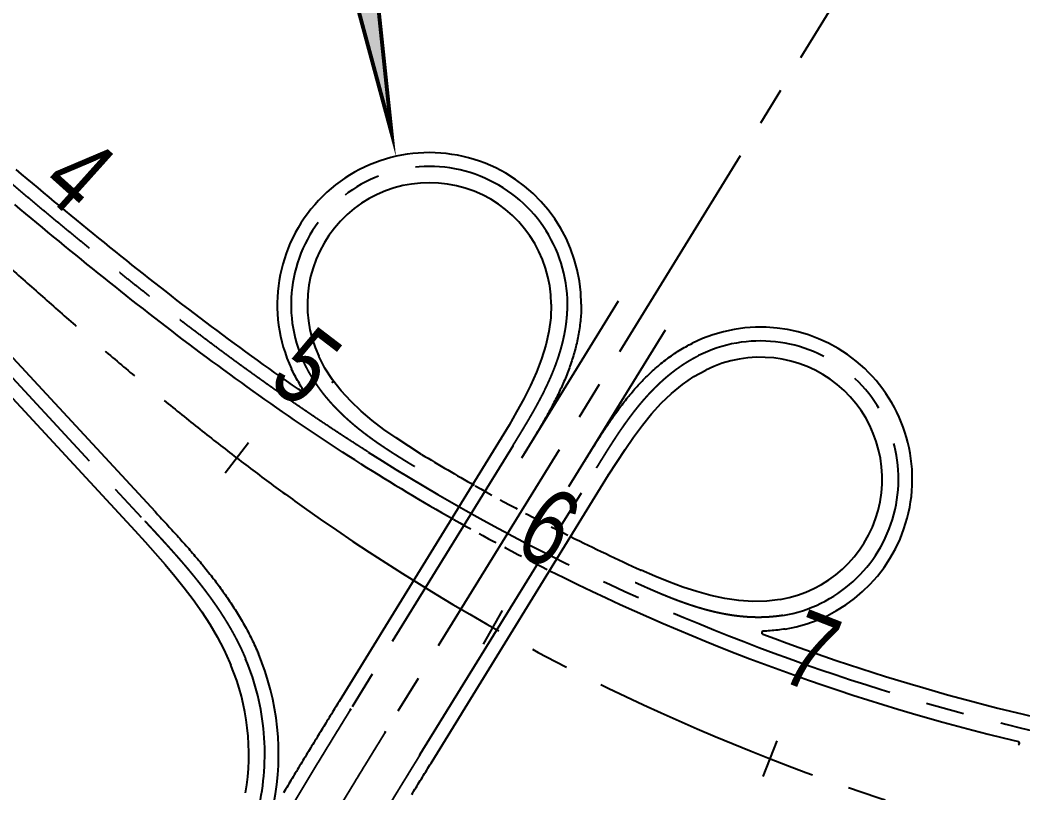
# Model space of a CAD drawing. Header units: millimetres. Extents: x 29316 to 52938, y 29851 to 35526.
# Drawn here: x 49162.1 to 49488.6, y 31964.3 to 32216 of the extents above; entities that cross this region are included whole.
import ezdxf
from ezdxf.enums import TextEntityAlignment as Align

# ---------------------------------------------------------------- set-up
doc = ezdxf.new("R2010")
doc.units = ezdxf.units.MM
doc.header["$MEASUREMENT"] = 0
doc.linetypes.add('CENTER2', pattern=[1.125, 0.75, -0.125, 0.125, -0.125])
doc.linetypes.add('DASHED2', pattern=[0.375, 0.25, -0.125])
doc.layers.get('0').update_dxf_attribs({"linetype": 'CONTINUOUS'})
for name, color, linetype in [('D-道路-车行道边线', 5, 'CONTINUOUS'), ('标注_桩号', 2, 'CONTINUOUS'), ('道路中线_A', 7, 'CONTINUOUS'), ('道路中线_B', 7, 'CONTINUOUS'), ('道路中线_D', 7, 'CONTINUOUS'), ('道路中线_G', 7, 'CONTINUOUS')]:
    doc.layers.add(name, color=color, linetype=linetype)
doc.styles.get("Standard").update_dxf_attribs({"font": 'rc9.shx', "width": 0.75, "height": 6, "bigfont": 'hztxt.shx'})

msp = doc.modelspace()

# ---------------------------------------------------------------- hatches: boundary and pattern name
at = {"true_color": 0xffffff}
h = msp.add_hatch(color=7, dxfattribs=at)
edge = h.paths.add_edge_path()
edge.add_line((49283.05, 32179.26), (49265.55, 32345.58))
edge.add_line((49265.55, 32345.58), (49313.43, 32329.02))
edge.add_arc((49315.94, 32336.28), 7.68, 250.9317, 340.9317)
edge.add_line((49323.2, 32333.77), (49338.21, 32377.2))
edge.add_arc((49330.96, 32379.71), 7.68, 340.9317, 430.9317)
edge.add_line((49333.46, 32386.97), (49189.69, 32436.67))
edge.add_arc((49187.18, 32429.41), 7.68, 70.9317, 160.9317)
edge.add_line((49179.92, 32431.92), (49164.91, 32388.49))
edge.add_arc((49172.17, 32385.98), 7.68, 160.9317, 250.9317)
edge.add_line((49169.66, 32378.72), (49235.37, 32356.01))
edge.add_line((49235.37, 32356.01), (49283.05, 32179.26))

# ---------------------------------------------------------------- linework, layer by layer
at = {"color": 1, "const_width": 1.28}
msp.add_lwpolyline([(49283.05, 32179.26), (49265.55, 32345.58), (49313.43, 32329.02, 0.414214), (49323.2, 32333.77), (49338.21, 32377.2, 0.414214), (49333.46, 32386.97), (49189.69, 32436.67, 0.414214), (49179.92, 32431.92), (49164.91, 32388.49, 0.414214), (49169.66, 32378.72), (49235.37, 32356.01)], format="xyb", close=True, dxfattribs=at)
at = {"color": 1, "linetype": 'CENTER2', "ltscale": 100, "flags": 128}
msp.add_lwpolyline([(49124.52, 32166.44), (49125.22, 32165.8), (49125.91, 32165.17), (49126.61, 32164.53), (49127.31, 32163.89), (49128.01, 32163.26), (49128.71, 32162.62), (49129.4, 32161.98), (49130.1, 32161.35), (49130.8, 32160.71), (49131.5, 32160.08), (49132.2, 32159.44), (49132.9, 32158.8), (49133.59, 32158.17), (49134.29, 32157.53), (49134.99, 32156.9), (49135.69, 32156.26), (49136.39, 32155.63), (49137.09, 32154.99), (49137.79, 32154.36), (49138.48, 32153.72), (49139.18, 32153.09), (49139.88, 32152.45), (49140.58, 32151.82), (49141.28, 32151.18), (49141.98, 32150.55), (49142.68, 32149.91), (49143.38, 32149.28), (49144.08, 32148.64), (49144.78, 32148.01), (49145.48, 32147.37), (49146.18, 32146.74), (49146.88, 32146.11), (49147.58, 32145.47), (49148.28, 32144.84), (49148.98, 32144.21), (49149.68, 32143.57), (49150.38, 32142.94), (49151.09, 32142.31), (49151.79, 32141.68), (49152.49, 32141.04), (49153.19, 32140.41), (49153.89, 32139.78), (49154.59, 32139.15), (49155.3, 32138.52), (49156, 32137.89), (49156.7, 32137.26), (49157.41, 32136.63), (49158.11, 32136), (49158.81, 32135.37), (49159.52, 32134.74), (49160.22, 32134.11), (49160.93, 32133.48), (49161.63, 32132.85), (49162.33, 32132.22), (49163.04, 32131.59), (49163.74, 32130.96), (49164.45, 32130.34), (49165.16, 32129.71), (49165.86, 32129.08), (49166.57, 32128.45), (49167.28, 32127.83), (49167.98, 32127.2), (49168.69, 32126.57), (49169.4, 32125.95), (49170.1, 32125.32), (49170.81, 32124.7), (49171.52, 32124.07), (49172.23, 32123.45), (49172.94, 32122.83), (49173.65, 32122.2), (49174.36, 32121.58), (49175.07, 32120.96), (49175.78, 32120.33), (49176.49, 32119.71), (49177.2, 32119.09), (49177.91, 32118.47), (49178.62, 32117.85), (49179.34, 32117.23), (49180.05, 32116.61), (49180.76, 32115.99), (49181.47, 32115.37), (49182.19, 32114.75), (49182.9, 32114.13), (49183.62, 32113.52), (49184.33, 32112.9), (49185.05, 32112.28), (49185.76, 32111.67), (49186.48, 32111.05), (49187.19, 32110.43), (49187.91, 32109.82), (49188.63, 32109.2), (49189.35, 32108.59), (49190.06, 32107.98), (49190.78, 32107.36), (49191.5, 32106.75), (49192.22, 32106.14), (49192.94, 32105.53), (49193.66, 32104.92), (49194.38, 32104.31), (49195.1, 32103.7), (49195.82, 32103.09), (49196.55, 32102.48), (49197.27, 32101.87), (49197.99, 32101.26), (49198.72, 32100.66), (49199.44, 32100.05), (49200.16, 32099.44), (49200.89, 32098.84), (49201.61, 32098.23), (49202.34, 32097.63), (49203.07, 32097.02), (49203.79, 32096.42), (49204.52, 32095.82), (49205.25, 32095.22), (49205.98, 32094.62), (49206.71, 32094.02), (49207.44, 32093.42), (49208.16, 32092.82), (49208.9, 32092.22), (49209.63, 32091.62), (49210.36, 32091.02), (49211.09, 32090.43), (49211.82, 32089.83), (49212.56, 32089.24), (49213.29, 32088.64), (49214.02, 32088.05), (49214.76, 32087.45), (49215.49, 32086.86), (49216.23, 32086.27), (49216.97, 32085.68), (49217.7, 32085.09), (49218.44, 32084.5), (49219.18, 32083.91), (49219.92, 32083.32), (49220.66, 32082.73), (49221.4, 32082.15), (49222.14, 32081.56), (49222.88, 32080.98), (49223.62, 32080.39), (49224.37, 32079.81), (49225.11, 32079.22), (49225.85, 32078.64), (49226.6, 32078.06), (49227.34, 32077.48), (49228.09, 32076.9), (49228.83, 32076.32), (49229.58, 32075.74), (49230.33, 32075.17), (49231.08, 32074.59), (49231.82, 32074.01), (49232.57, 32073.44), (49233.32, 32072.87), (49234.07, 32072.29), (49234.83, 32071.72), (49235.58, 32071.15), (49236.33, 32070.58), (49237.08, 32070.01), (49237.84, 32069.44), (49238.59, 32068.87), (49239.35, 32068.31), (49240.1, 32067.74), (49240.86, 32067.17), (49241.62, 32066.61), (49242.38, 32066.05), (49243.14, 32065.49), (49243.9, 32064.92), (49244.66, 32064.36), (49245.42, 32063.8), (49246.18, 32063.25), (49246.94, 32062.69), (49247.7, 32062.13), (49248.47, 32061.58), (49249.23, 32061.02), (49250, 32060.47), (49250.76, 32059.92), (49251.53, 32059.36), (49252.3, 32058.81), (49253.06, 32058.26), (49253.83, 32057.71), (49254.6, 32057.17), (49254.6, 32057.17)], dxfattribs=at)
at = {"color": 1, "linetype": 'CENTER2', "ltscale": 100}
msp.add_arc((49660.01, 32627.82), 700, 234.60853, 268.05989, dxfattribs=at)
at = {"layer": 'D-道路-车行道边线'}
for p, q in [((48993.27, 32272.43), (49199.44, 32049.79)), ((49123.13, 32145.44), (49206.04, 32055.91)), ((49356.85, 32124.47), (49325.39, 32073.38)), ((49318.79, 32079.83), (49265.95, 31994.03)), ((49296.25, 31974.58), (49353.71, 32067.87)), ((49205.68, 32055.57), (49205.68, 32055.57)), ((49206.04, 32055.91), (49206.04, 32055.91))]:
    msp.add_line(p, q, dxfattribs=at)
for points in [[(49253.27, 32095.43), (49252.71, 32095.82), (49250.8, 32097.14), (49248.89, 32098.48), (49246.99, 32099.81), (49245.09, 32101.16), (49243.19, 32102.51), (49241.3, 32103.86), (49239.41, 32105.22), (49237.52, 32106.58), (49235.64, 32107.95), (49233.76, 32109.33), (49231.88, 32110.7), (49230.01, 32112.09), (49228.14, 32113.48), (49226.27, 32114.87), (49224.41, 32116.26), (49222.55, 32117.67), (49220.69, 32119.07), (49218.84, 32120.48), (49216.99, 32121.89), (49215.14, 32123.31), (49213.29, 32124.73), (49211.45, 32126.16), (49209.61, 32127.59), (49207.77, 32129.02), (49205.94, 32130.46), (49204.1, 32131.9), (49202.27, 32133.34), (49200.45, 32134.79), (49198.62, 32136.24), (49196.8, 32137.7), (49194.98, 32139.15), (49193.16, 32140.62), (49191.35, 32142.08), (49189.53, 32143.55), (49187.72, 32145.02), (49185.91, 32146.49), (49184.11, 32147.96), (49182.3, 32149.44), (49180.5, 32150.92), (49178.7, 32152.41), (49176.9, 32153.89), (49175.1, 32155.38), (49173.31, 32156.87), (49171.52, 32158.37), (49169.72, 32159.86), (49167.93, 32161.36), (49166.14, 32162.86), (49164.36, 32164.36), (49162.57, 32165.87), (49160.79, 32167.37)], [(49273.07, 32071.5), (49271.08, 32072.76), (49269.1, 32074.03), (49267.13, 32075.31), (49265.15, 32076.59), (49263.18, 32077.88), (49261.22, 32079.18), (49259.26, 32080.48), (49257.3, 32081.79), (49255.35, 32083.1), (49253.4, 32084.42), (49251.46, 32085.75), (49249.52, 32087.08), (49247.59, 32088.42), (49245.65, 32089.76), (49243.73, 32091.11), (49241.8, 32092.46), (49239.88, 32093.82), (49237.97, 32095.18), (49236.05, 32096.55), (49234.14, 32097.92), (49232.24, 32099.3), (49230.34, 32100.68), (49228.44, 32102.07), (49226.55, 32103.46), (49224.66, 32104.85), (49222.77, 32106.25), (49220.88, 32107.66), (49219, 32109.07), (49217.13, 32110.48), (49215.25, 32111.9), (49213.38, 32113.32), (49211.52, 32114.75), (49209.65, 32116.18), (49207.79, 32117.61), (49205.93, 32119.05), (49204.08, 32120.49), (49202.23, 32121.93), (49200.38, 32123.38), (49198.53, 32124.83), (49196.69, 32126.28), (49194.85, 32127.74), (49193.01, 32129.2), (49191.18, 32130.67), (49189.35, 32132.14), (49187.52, 32133.61), (49185.69, 32135.08), (49183.87, 32136.55), (49182.05, 32138.03), (49180.23, 32139.51), (49178.41, 32141), (49176.59, 32142.49), (49174.78, 32143.97), (49172.97, 32145.47), (49171.16, 32146.96), (49169.36, 32148.46), (49167.55, 32149.95), (49165.75, 32151.45), (49163.95, 32152.96), (49162.15, 32154.46), (49160.36, 32155.97)], [(49335.03, 32123.48), (49334.89, 32119.04), (49334.29, 32114.57), (49333.29, 32110.11), (49331.92, 32105.68), (49330.24, 32101.29), (49328.29, 32096.95), (49326.12, 32092.65), (49323.78, 32088.38), (49321.33, 32084.12), (49318.79, 32079.83)], [(49344.83, 32123.52), (49344.83, 32122.9), (49344.82, 32122.28), (49344.81, 32121.67), (49344.78, 32121.05), (49344.75, 32120.44), (49344.71, 32119.82), (49344.67, 32119.21), (49344.61, 32118.6), (49344.55, 32117.99), (49344.49, 32117.38), (49344.41, 32116.78), (49344.33, 32116.17), (49344.25, 32115.57), (49344.16, 32114.96), (49344.06, 32114.36), (49343.95, 32113.76), (49343.84, 32113.17), (49343.73, 32112.57), (49343.6, 32111.98), (49343.48, 32111.39), (49343.34, 32110.8), (49343.2, 32110.21), (49343.06, 32109.62), (49342.91, 32109.04), (49342.75, 32108.45), (49342.59, 32107.87), (49342.43, 32107.3), (49342.26, 32106.72), (49342.08, 32106.15), (49341.9, 32105.57), (49341.72, 32105), (49341.53, 32104.44), (49341.34, 32103.87), (49341.14, 32103.31), (49340.94, 32102.75), (49340.74, 32102.19), (49340.53, 32101.63), (49340.32, 32101.07), (49340.1, 32100.52), (49339.88, 32099.97), (49339.66, 32099.42), (49339.43, 32098.88), (49339.2, 32098.33), (49338.96, 32097.79), (49338.73, 32097.25), (49338.49, 32096.71), (49338.24, 32096.17), (49338, 32095.64), (49337.75, 32095.11), (49337.5, 32094.58), (49337.25, 32094.05), (49336.99, 32093.52), (49336.73, 32093), (49336.47, 32092.48), (49336.21, 32091.96), (49335.94, 32091.44), (49335.67, 32090.92), (49335.4, 32090.4), (49335.13, 32089.89), (49334.86, 32089.38), (49334.58, 32088.87), (49334.3, 32088.36), (49334.03, 32087.85), (49333.75, 32087.35), (49333.46, 32086.84), (49333.18, 32086.34), (49332.9, 32085.84), (49332.61, 32085.34), (49332.32, 32084.84), (49332.04, 32084.35), (49331.75, 32083.85), (49331.46, 32083.36), (49331.17, 32082.86), (49330.87, 32082.37), (49330.58, 32081.88), (49330.29, 32081.39), (49330, 32080.9), (49329.7, 32080.42), (49329.41, 32079.93), (49329.11, 32079.45), (49328.82, 32078.96), (49328.52, 32078.48), (49328.23, 32078), (49327.93, 32077.51), (49327.64, 32077.03), (49327.34, 32076.55), (49327.05, 32076.07), (49326.75, 32075.59), (49326.46, 32075.11)], [(49372.18, 32115.03), (49340.72, 32063.94)], [(49346.04, 32072.59), (49346.34, 32073.07), (49346.63, 32073.55), (49346.93, 32074.03), (49347.22, 32074.51), (49347.52, 32074.99), (49347.82, 32075.47), (49348.12, 32075.95), (49348.42, 32076.43), (49348.72, 32076.91), (49349.02, 32077.39), (49349.32, 32077.88), (49349.62, 32078.36), (49349.93, 32078.84), (49350.23, 32079.32), (49350.54, 32079.8), (49350.84, 32080.28), (49351.15, 32080.77), (49351.46, 32081.25), (49351.78, 32081.73), (49352.09, 32082.21), (49352.41, 32082.69), (49352.72, 32083.17), (49353.04, 32083.65), (49353.36, 32084.13), (49353.69, 32084.61), (49354.01, 32085.08), (49354.34, 32085.56), (49354.67, 32086.04), (49355, 32086.51), (49355.34, 32086.99), (49355.67, 32087.46), (49356.01, 32087.93), (49356.35, 32088.41), (49356.7, 32088.88), (49357.04, 32089.35), (49357.39, 32089.81), (49357.74, 32090.28), (49358.1, 32090.75), (49358.45, 32091.21), (49358.82, 32091.68), (49359.18, 32092.14), (49359.54, 32092.6), (49359.91, 32093.05), (49360.29, 32093.51), (49360.66, 32093.97), (49361.04, 32094.42), (49361.42, 32094.87), (49361.81, 32095.32), (49362.2, 32095.76), (49362.59, 32096.21), (49362.99, 32096.65), (49363.39, 32097.09), (49363.79, 32097.53), (49364.2, 32097.96), (49364.61, 32098.39), (49365.02, 32098.82), (49365.44, 32099.25), (49365.87, 32099.67), (49366.29, 32100.09), (49366.72, 32100.51), (49367.16, 32100.93), (49367.59, 32101.34), (49368.04, 32101.74), (49368.48, 32102.15), (49368.93, 32102.55), (49369.39, 32102.95), (49369.84, 32103.34), (49370.31, 32103.73), (49370.77, 32104.11), (49371.24, 32104.49), (49371.72, 32104.87), (49372.2, 32105.24), (49372.68, 32105.61), (49373.17, 32105.97), (49373.66, 32106.33), (49374.16, 32106.69), (49374.66, 32107.03), (49375.16, 32107.38), (49375.67, 32107.72), (49376.19, 32108.05), (49376.71, 32108.38), (49377.23, 32108.7), (49377.75, 32109.02), (49378.28, 32109.33), (49378.82, 32109.63), (49379.36, 32109.93), (49379.9, 32110.22), (49380.45, 32110.51), (49381, 32110.79)], [(49292.81, 32074.56), (49288.64, 32077.21), (49284.55, 32079.9), (49280.58, 32082.68), (49276.77, 32085.58), (49273.14, 32088.63), (49269.74, 32091.84), (49266.61, 32095.25), (49263.8, 32098.85), (49261.36, 32102.63), (49259.34, 32106.59)], [(49253.97, 32096.11), (49253.67, 32096.59), (49253.34, 32097.11), (49253.03, 32097.62), (49252.72, 32098.14), (49252.42, 32098.67), (49252.12, 32099.2), (49251.83, 32099.73), (49251.54, 32100.27), (49251.26, 32100.81), (49250.99, 32101.35), (49250.72, 32101.9), (49250.46, 32102.45), (49250.46, 32102.45)], [(49353.71, 32067.87), (49356.39, 32072.06), (49359.09, 32076.18), (49361.86, 32080.19), (49364.72, 32084.06), (49367.72, 32087.75), (49370.88, 32091.23), (49374.22, 32094.44), (49377.75, 32097.35), (49381.47, 32099.89), (49385.38, 32102.02)], [(49318.79, 32079.83), (49318.79, 32079.83)], [(49319.22, 32079.57), (49319.22, 32079.57)], [(49326.03, 32075.38), (49326.03, 32075.38)], [(49326.46, 32075.11), (49326.46, 32075.11)], [(49346.04, 32072.59), (49346.04, 32072.59)], [(49346.47, 32072.33), (49346.47, 32072.33)], [(49353.28, 32068.13), (49353.28, 32068.13)], [(49353.71, 32067.87), (49353.71, 32067.87)], [(49206.04, 32055.91), (49206.46, 32055.45), (49206.89, 32055), (49207.31, 32054.54), (49207.73, 32054.08), (49208.15, 32053.62), (49208.58, 32053.17), (49209, 32052.71), (49209.42, 32052.25), (49209.85, 32051.79), (49210.27, 32051.33), (49210.69, 32050.87), (49211.11, 32050.41), (49211.54, 32049.95), (49211.96, 32049.48), (49212.38, 32049.02), (49212.8, 32048.55), (49213.22, 32048.09), (49213.64, 32047.62), (49214.06, 32047.16), (49214.48, 32046.69), (49214.9, 32046.22), (49215.32, 32045.75), (49215.74, 32045.28), (49216.15, 32044.8), (49216.57, 32044.33), (49216.99, 32043.85), (49217.4, 32043.38), (49217.82, 32042.9), (49218.23, 32042.42), (49218.64, 32041.94), (49219.05, 32041.46), (49219.46, 32040.98), (49219.87, 32040.49), (49220.28, 32040.01), (49220.68, 32039.52), (49221.09, 32039.03), (49221.49, 32038.54), (49221.9, 32038.05), (49222.3, 32037.56), (49222.7, 32037.06), (49223.1, 32036.57), (49223.49, 32036.07), (49223.89, 32035.57), (49224.28, 32035.07), (49224.68, 32034.56), (49225.07, 32034.06), (49225.46, 32033.55), (49225.84, 32033.04), (49226.23, 32032.53), (49226.61, 32032.02), (49226.99, 32031.5), (49227.37, 32030.98), (49227.75, 32030.46), (49228.12, 32029.94), (49228.49, 32029.42), (49228.87, 32028.89), (49229.23, 32028.37), (49229.6, 32027.84), (49229.96, 32027.31), (49230.32, 32026.77), (49230.68, 32026.24), (49231.04, 32025.7), (49231.39, 32025.16), (49231.74, 32024.62), (49232.09, 32024.07), (49232.43, 32023.52), (49232.77, 32022.97), (49233.11, 32022.42), (49233.45, 32021.87), (49233.78, 32021.31), (49234.11, 32020.75), (49234.44, 32020.19), (49234.76, 32019.63), (49235.08, 32019.06), (49235.39, 32018.5), (49235.71, 32017.92), (49236.01, 32017.35), (49236.32, 32016.78), (49236.62, 32016.2), (49236.92, 32015.62), (49237.21, 32015.04), (49237.5, 32014.45), (49237.79, 32013.86), (49238.07, 32013.28), (49238.35, 32012.68), (49238.62, 32012.09), (49238.89, 32011.49), (49239.16, 32010.89), (49239.42, 32010.29), (49239.68, 32009.69), (49239.68, 32009.69)], [(49199.44, 32049.79), (49202.78, 32046.09), (49206.08, 32042.38), (49209.32, 32038.66), (49212.48, 32034.91), (49215.54, 32031.1), (49218.47, 32027.24), (49221.26, 32023.3), (49223.87, 32019.29), (49226.28, 32015.18), (49228.47, 32010.99), (49230.41, 32006.71), (49230.73, 32005.93)], [(49364.08, 32036.41), (49364.08, 32036.41)], [(49409.62, 32027.34), (49405.22, 32026.77), (49400.72, 32026.65), (49396.16, 32026.93), (49391.58, 32027.59), (49387.01, 32028.58), (49382.44, 32029.85), (49377.9, 32031.36), (49373.36, 32033.07), (49368.83, 32034.92), (49364.29, 32036.87)], [(49364.29, 32036.87), (49364.29, 32036.87)], [(49411.23, 32017.67), (49410.62, 32017.58), (49410.01, 32017.49), (49409.4, 32017.4), (49408.79, 32017.33), (49408.18, 32017.26), (49407.56, 32017.2), (49406.95, 32017.15), (49406.34, 32017.1), (49405.73, 32017.06), (49405.12, 32017.03), (49404.09, 32016.99)], [(49265.95, 31994.03), (49265.6, 31993.45), (49265.24, 31992.87), (49264.88, 31992.29), (49264.52, 31991.71), (49264.17, 31991.13), (49263.81, 31990.55), (49263.45, 31989.97), (49263.09, 31989.39), (49262.74, 31988.81), (49262.38, 31988.22), (49262.02, 31987.64), (49261.66, 31987.06), (49261.31, 31986.48), (49260.95, 31985.9), (49260.59, 31985.32), (49260.24, 31984.74), (49259.88, 31984.15), (49259.52, 31983.57), (49259.17, 31982.99), (49258.81, 31982.41), (49258.45, 31981.83), (49258.1, 31981.24), (49257.74, 31980.66), (49257.38, 31980.08), (49257.03, 31979.49), (49256.67, 31978.91), (49256.32, 31978.33), (49255.96, 31977.74), (49255.6, 31977.16), (49255.25, 31976.58), (49254.89, 31975.99), (49254.54, 31975.41), (49254.19, 31974.82), (49253.83, 31974.24), (49253.48, 31973.66), (49253.12, 31973.07), (49252.77, 31972.49), (49252.42, 31971.9), (49252.06, 31971.31), (49251.71, 31970.73), (49251.36, 31970.14), (49251, 31969.56), (49250.65, 31968.97), (49250.3, 31968.38), (49249.95, 31967.8), (49249.6, 31967.21), (49249.25, 31966.62), (49248.9, 31966.03), (49248.55, 31965.45), (49248.2, 31964.86), (49247.85, 31964.27)], [(49289.63, 31963.8), (49289.97, 31964.37), (49290.32, 31964.94), (49290.67, 31965.5), (49291.02, 31966.07), (49291.37, 31966.64), (49291.72, 31967.2), (49292.06, 31967.77), (49292.41, 31968.34), (49292.76, 31968.91), (49293.11, 31969.47), (49293.46, 31970.04), (49293.81, 31970.61), (49294.16, 31971.18), (49294.51, 31971.74), (49294.86, 31972.31), (49295.21, 31972.88), (49295.55, 31973.45), (49295.9, 31974.01), (49296.25, 31974.58)]]:
    msp.add_lwpolyline(points, dxfattribs=at)
for points in [[(49334.55, 32036.68, 0.057838), (49487.16, 31981.04, 0.057838)], [(49403.92, 32016.03, 0.048642), (49534.2, 31980.63, 0.048642)], [(49487.07, 31980.05, 0.870868), (49487.16, 31981.04, 0.870868)]]:
    msp.add_lwpolyline(points, format="xyb", dxfattribs=at)
for centre, radius, start, end in [((49295.33, 32123.34), 49.5, 0.2046, 204.9574), ((49295.33, 32123.34), 49.5, 0.2046, 0.2046), ((49295.33, 32123.34), 49, 0.2046, 0.2046), ((49295.33, 32123.34), 39.7, 0.2046, 204.9574), ((49403.12, 32066.5), 49.5, 116.5427, 116.5427), ((49403.12, 32066.5), 49.5, 279.4343, 279.4343), ((49403.12, 32066.5), 49, 116.5427, 116.5427), ((49403.12, 32066.5), 49, 279.4343, 279.4343), ((49403.12, 32066.5), 49.5, 279.4343, 116.5427), ((49403.12, 32066.5), 39.7, 279.4343, 116.5427), ((49253.55, 32095.84), 0.5, 235.3757, 32.6055), ((49650.55, 32666.33), 691.5, 238.84638, 240.4921), ((49650.55, 32666.33), 704.5, 237.60104, 240.45717), ((49650.55, 32666.33), 691.5, 243.43964, 245.54523), ((49404.1, 32016.49), 0.5, 91.7058, 249.2309), ((49161.77, 31976.97), 84.5, 349.0334, 22.7814), ((49161.77, 31976.97), 74.8, 350.236, 22.7814)]:
    msp.add_arc(centre, radius, start, end, dxfattribs=at)
at = {"layer": 'D-道路-车行道边线', "linetype": 'DASHED2', "ltscale": 25}
for radius, start, end in [(691.5, 240.52186, 243.35789), (704.5, 240.47403, 243.27773)]:
    msp.add_arc((49650.55, 32666.33), radius, start, end, dxfattribs=at)
at = {"layer": 'D-道路-车行道边线'}
msp.add_point((49263.77, 32098.07), dxfattribs=at)
at = {"layer": '标注_桩号'}
for p, q in [((49236.44, 32078.35), (49228.84, 32068.42)), ((49319.02, 32023.66), (49312.87, 32012.77)), ((49408.51, 31981.26), (49403.98, 31969.61))]:
    msp.add_line(p, q, dxfattribs=at)
at = {"layer": '道路中线_A', "color": 6, "linetype": 'CENTER2', "ltscale": 100}
for p, q in [((49455.57, 32267.61), (49281.1, 31984.31)), ((49292.42, 31976.94), (49349.87, 32070.23))]:
    msp.add_line(p, q, dxfattribs=at)
at = {"layer": '道路中线_A', "color": 6, "linetype": 'CENTER2', "ltscale": 100, "flags": 128}
for points in [[(49349.87, 32070.23, -0.000004), (49350.17, 32070.7, -0.000013), (49350.46, 32071.18, -0.000021), (49350.75, 32071.65, -0.00003), (49351.04, 32072.12, -0.000039), (49351.33, 32072.6, -0.000047), (49351.62, 32073.07, -0.000056), (49351.92, 32073.54, -0.000064), (49352.21, 32074.01, -0.000073), (49352.5, 32074.48, -0.000081), (49352.8, 32074.95, -0.00009), (49353.09, 32075.43, -0.000099), (49353.39, 32075.9, -0.000107), (49353.69, 32076.37, -0.000116), (49353.98, 32076.84, -0.000124), (49354.28, 32077.3, -0.000133), (49354.58, 32077.77, -0.000141), (49354.88, 32078.24, -0.00015), (49355.18, 32078.71, -0.000159), (49355.48, 32079.17, -0.000167), (49355.79, 32079.64, -0.000176), (49356.09, 32080.1, -0.000184), (49356.4, 32080.57, -0.000193), (49356.71, 32081.03, -0.000201), (49357.01, 32081.49, -0.00021), (49357.32, 32081.95, -0.000219), (49357.64, 32082.41, -0.000227), (49357.95, 32082.87, -0.000236), (49358.27, 32083.33, -0.000244), (49358.58, 32083.78, -0.000253), (49358.9, 32084.24, -0.000261), (49359.22, 32084.69, -0.00027), (49359.55, 32085.14, -0.000279), (49359.87, 32085.59, -0.000287), (49360.2, 32086.04, -0.000296), (49360.53, 32086.49, -0.000304), (49360.86, 32086.94, -0.000313), (49361.19, 32087.38, -0.000322), (49361.53, 32087.82, -0.00033), (49361.86, 32088.27, -0.000339), (49362.2, 32088.7, -0.000347), (49362.55, 32089.14, -0.000356), (49362.89, 32089.58, -0.000364), (49363.24, 32090.01, -0.000373), (49363.59, 32090.44, -0.000382), (49363.94, 32090.87, -0.00039), (49364.3, 32091.3, -0.000399), (49364.66, 32091.72, -0.000407), (49365.02, 32092.15, -0.000416), (49365.38, 32092.57, -0.000424), (49365.75, 32092.98, -0.000433), (49366.12, 32093.4, -0.000442), (49366.49, 32093.81, -0.00045), (49366.86, 32094.22, -0.000459), (49367.24, 32094.63, -0.000467), (49367.62, 32095.03, -0.000476), (49368.01, 32095.43, -0.000484), (49368.39, 32095.83, -0.000493), (49368.78, 32096.23, -0.000502), (49369.18, 32096.62, -0.00051), (49369.57, 32097.01, -0.000519), (49369.97, 32097.39, -0.000527), (49370.38, 32097.78, -0.000536), (49370.78, 32098.16, -0.000544), (49371.19, 32098.53, -0.000553), (49371.6, 32098.9, -0.000562), (49372.02, 32099.27, -0.00057), (49372.44, 32099.64, -0.000579), (49372.86, 32100, -0.000587), (49373.29, 32100.35, -0.000596), (49373.72, 32100.71, -0.000604), (49374.15, 32101.05, -0.000613), (49374.59, 32101.4, -0.000622), (49375.03, 32101.74, -0.00063), (49375.47, 32102.07, -0.000639), (49375.91, 32102.41, -0.000647), (49376.36, 32102.73, -0.000656), (49376.82, 32103.05, -0.000664), (49377.27, 32103.37, -0.000673), (49377.73, 32103.68, -0.000682), (49378.2, 32103.99, -0.00069), (49378.66, 32104.29, -0.000699), (49379.13, 32104.59, -0.000707), (49379.61, 32104.88, -0.000716), (49380.08, 32105.16, -0.000724), (49380.56, 32105.44, -0.000733), (49381.04, 32105.72, -0.000742), (49381.53, 32105.99, -0.00075), (49382.02, 32106.25, -0.000759), (49382.51, 32106.51, -0.000767), (49383.01, 32106.76)], [(49410.49, 32022.11, -0.000768), (49409.94, 32022.02, -0.00076), (49409.39, 32021.94, -0.000752), (49408.84, 32021.87, -0.000744), (49408.29, 32021.8, -0.000736), (49407.74, 32021.74, -0.000728), (49407.19, 32021.69, -0.000719), (49406.63, 32021.64, -0.000711), (49406.08, 32021.6, -0.000703), (49405.53, 32021.56, -0.000695), (49404.97, 32021.53, -0.000687), (49404.42, 32021.51, -0.000679), (49403.86, 32021.49, -0.000671), (49403.3, 32021.48, -0.000663), (49402.75, 32021.47, -0.000655), (49402.19, 32021.47, -0.000647), (49401.64, 32021.48, -0.000639), (49401.08, 32021.49, -0.000631), (49400.53, 32021.51, -0.000623), (49399.97, 32021.53, -0.000615), (49399.42, 32021.56, -0.000607), (49398.86, 32021.59, -0.000599), (49398.31, 32021.63, -0.000591), (49397.76, 32021.68, -0.000583), (49397.2, 32021.73, -0.000575), (49396.65, 32021.78, -0.000567), (49396.1, 32021.84, -0.000559), (49395.55, 32021.91, -0.000551), (49394.99, 32021.98, -0.000543), (49394.44, 32022.05, -0.000535), (49393.89, 32022.13, -0.000527), (49393.34, 32022.22, -0.000519), (49392.8, 32022.31, -0.000511), (49392.25, 32022.4, -0.000503), (49391.7, 32022.5, -0.000495), (49391.16, 32022.6, -0.000487), (49390.61, 32022.71, -0.000479), (49390.07, 32022.82, -0.000471), (49389.52, 32022.93, -0.000463), (49388.98, 32023.05, -0.000455), (49388.44, 32023.17, -0.000447), (49387.9, 32023.3, -0.000439), (49387.36, 32023.43, -0.000431), (49386.82, 32023.57, -0.000423), (49386.28, 32023.7, -0.000415), (49385.74, 32023.84, -0.000407), (49385.21, 32023.99, -0.000399), (49384.67, 32024.14, -0.000391), (49384.14, 32024.29, -0.000383), (49383.6, 32024.45, -0.000375), (49383.07, 32024.6, -0.000367), (49382.54, 32024.77, -0.000359), (49382.01, 32024.93, -0.000351), (49381.48, 32025.1, -0.000343), (49380.95, 32025.27, -0.000335), (49380.42, 32025.44, -0.000327), (49379.9, 32025.62, -0.000319), (49379.37, 32025.8, -0.000311), (49378.84, 32025.98, -0.000302), (49378.32, 32026.16, -0.000294), (49377.8, 32026.35, -0.000286), (49377.27, 32026.54, -0.000278), (49376.75, 32026.73, -0.00027), (49376.23, 32026.92, -0.000262), (49375.71, 32027.12, -0.000254), (49375.19, 32027.32, -0.000246), (49374.68, 32027.52, -0.000238), (49374.16, 32027.72, -0.00023), (49373.64, 32027.93, -0.000222), (49373.13, 32028.13, -0.000214), (49372.61, 32028.34, -0.000206), (49372.1, 32028.55, -0.000198), (49371.58, 32028.76, -0.00019), (49371.07, 32028.97, -0.000182), (49370.56, 32029.19, -0.000174), (49370.04, 32029.4, -0.000166), (49369.53, 32029.62, -0.000158), (49369.02, 32029.84, -0.00015), (49368.51, 32030.06, -0.000142), (49368, 32030.28, -0.000134), (49367.49, 32030.5, -0.000126), (49366.98, 32030.73, -0.000118), (49366.48, 32030.95, -0.00011), (49365.97, 32031.17, -0.000102), (49365.46, 32031.4, -0.000094), (49364.95, 32031.63, -0.000086), (49364.45, 32031.85, -0.000078), (49363.94, 32032.08, -0.00007), (49363.43, 32032.31, -0.000062), (49362.93, 32032.54, -0.000054), (49362.42, 32032.77)], [(49281.1, 31984.31, 0), (49280.76, 31983.74, 0.000001), (49280.41, 31983.17, 0.000002), (49280.06, 31982.61, 0.000003), (49279.71, 31982.04, 0.000003), (49279.36, 31981.47, 0.000004), (49279.01, 31980.9, 0.000005), (49278.66, 31980.33, 0.000006), (49278.31, 31979.77, 0.000007), (49277.96, 31979.2, 0.000007), (49277.61, 31978.63, 0.000008), (49277.26, 31978.06, 0.000009), (49276.91, 31977.49, 0.00001), (49276.56, 31976.93, 0.00001), (49276.21, 31976.36, 0.000011), (49275.87, 31975.79, 0.000012), (49275.52, 31975.22, 0.000013), (49275.17, 31974.65, 0.000014), (49274.82, 31974.09, 0.000014), (49274.47, 31973.52, 0.000015), (49274.12, 31972.95, 0.000016), (49273.77, 31972.38, 0.000017), (49273.43, 31971.81, 0.000017), (49273.08, 31971.24, 0.000018), (49272.73, 31970.67, 0.000019), (49272.38, 31970.11, 0.00002), (49272.04, 31969.54, 0.00002), (49271.69, 31968.97, 0.000021), (49271.34, 31968.4, 0.000022), (49271, 31967.83, 0.000023), (49270.65, 31967.26, 0.000024), (49270.3, 31966.69, 0.000024), (49269.96, 31966.12, 0.000025), (49269.61, 31965.55, 0.000026), (49269.27, 31964.98, 0.000027), (49268.92, 31964.41, 0.000027), (49268.57, 31963.84, 0.000028), (49268.23, 31963.27, 0.000029), (49267.88, 31962.7, 0.00003), (49267.54, 31962.13, 0.00003), (49267.2, 31961.56, 0.000031), (49266.85, 31960.98, 0.000032), (49266.51, 31960.41, 0.000033), (49266.17, 31959.84, 0.000034), (49265.82, 31959.27, 0.000034), (49265.48, 31958.7, 0.000035), (49265.14, 31958.13, 0.000036), (49264.8, 31957.55, 0.000037), (49264.45, 31956.98, 0.000037), (49264.11, 31956.41, 0.000038), (49263.77, 31955.84, 0.000039), (49263.43, 31955.26, 0.00004), (49263.09, 31954.69, 0.000041), (49262.75, 31954.12, 0.000041), (49262.41, 31953.54, 0.000042), (49262.07, 31952.97, 0.000043), (49261.73, 31952.39, 0.000044), (49261.4, 31951.82, 0.000044), (49261.06, 31951.24, 0.000045), (49260.72, 31950.67, 0.000046), (49260.38, 31950.09, 0.000047), (49260.05, 31949.52, 0.000047), (49259.71, 31948.94, 0.000048), (49259.37, 31948.37, 0.000049), (49259.04, 31947.79, 0.00005), (49258.7, 31947.22, 0.000051), (49258.37, 31946.64, 0.000051), (49258.04, 31946.06, 0.000052), (49257.7, 31945.48, 0.000053), (49257.37, 31944.91, 0.000054), (49257.04, 31944.33, 0.000054), (49256.7, 31943.75, 0.000055), (49256.37, 31943.17, 0.000056), (49256.04, 31942.59, 0.000057), (49255.71, 31942.01, 0.000057), (49255.38, 31941.44, 0.000058), (49255.05, 31940.86, 0.000059), (49254.72, 31940.28, 0.00006), (49254.4, 31939.7, 0.000061), (49254.07, 31939.12, 0.000061), (49253.74, 31938.53, 0.000062), (49253.41, 31937.95, 0.000063), (49253.09, 31937.37, 0.000064), (49252.76, 31936.79, 0.000064), (49252.44, 31936.21, 0.000065), (49252.11, 31935.63, 0.000066), (49251.79, 31935.04, 0.000067), (49251.47, 31934.46, 0.000068), (49251.14, 31933.88, 0.000068), (49250.82, 31933.29, 0.000069), (49250.5, 31932.71)], [(49292.42, 31976.94), (49292.08, 31976.38, 0.000001), (49291.73, 31975.82, 0.000002), (49291.39, 31975.26, 0.000003), (49291.04, 31974.69, 0.000004), (49290.69, 31974.13, 0.000004), (49290.35, 31973.57, 0.000005), (49290, 31973.01, 0.000006), (49289.66, 31972.45, 0.000007), (49289.31, 31971.89, 0.000007), (49288.97, 31971.33, 0.000008), (49288.62, 31970.77, 0.000009), (49288.28, 31970.2, 0.00001), (49287.93, 31969.64, 0.000011), (49287.59, 31969.08, 0.000011), (49287.24, 31968.52, 0.000012), (49286.9, 31967.96, 0.000013), (49286.55, 31967.4, 0.000014), (49286.21, 31966.83, 0.000014), (49285.86, 31966.27, 0.000015), (49285.52, 31965.71, 0.000016), (49285.17, 31965.15, 0.000017), (49284.83, 31964.59, 0.000018), (49284.49, 31964.02, 0.000018), (49284.14, 31963.46, 0.000019), (49283.8, 31962.9, 0.00002), (49283.46, 31962.34, 0.000021), (49283.11, 31961.77, 0.000021), (49282.77, 31961.21, 0.000022), (49282.43, 31960.65, 0.000023), (49282.08, 31960.08, 0.000024), (49281.74, 31959.52, 0.000025), (49281.4, 31958.96, 0.000025), (49281.06, 31958.39, 0.000026), (49280.72, 31957.83, 0.000027), (49280.38, 31957.27, 0.000028), (49280.03, 31956.7, 0.000028), (49279.69, 31956.14, 0.000029), (49279.35, 31955.57, 0.00003), (49279.01, 31955.01, 0.000031), (49278.67, 31954.44, 0.000032), (49278.33, 31953.88, 0.000032), (49277.99, 31953.32, 0.000033), (49277.65, 31952.75, 0.000034), (49277.31, 31952.18, 0.000035), (49276.98, 31951.62, 0.000036), (49276.64, 31951.05, 0.000036), (49276.3, 31950.49, 0.000037), (49275.96, 31949.92, 0.000038), (49275.62, 31949.36, 0.000039), (49275.29, 31948.79, 0.000039), (49274.95, 31948.22, 0.00004), (49274.61, 31947.66, 0.000041), (49274.28, 31947.09, 0.000042), (49273.94, 31946.52, 0.000043), (49273.61, 31945.95, 0.000043), (49273.27, 31945.39, 0.000044), (49272.94, 31944.82, 0.000045), (49272.6, 31944.25, 0.000046), (49272.27, 31943.68, 0.000046), (49271.94, 31943.11, 0.000047), (49271.6, 31942.54, 0.000048), (49271.27, 31941.97, 0.000049), (49270.94, 31941.4, 0.00005), (49270.61, 31940.83, 0.00005), (49270.28, 31940.26, 0.000051), (49269.95, 31939.69, 0.000052), (49269.62, 31939.12, 0.000053), (49269.29, 31938.55, 0.000053), (49268.96, 31937.98, 0.000054), (49268.63, 31937.41, 0.000055), (49268.3, 31936.84, 0.000056), (49267.98, 31936.27, 0.000057), (49267.65, 31935.69, 0.000057), (49267.32, 31935.12, 0.000058), (49267, 31934.55, 0.000059), (49266.67, 31933.98, 0.00006), (49266.35, 31933.4, 0.00006), (49266.02, 31932.83, 0.000061), (49265.7, 31932.25, 0.000062), (49265.37, 31931.68, 0.000063), (49265.05, 31931.11, 0.000064), (49264.73, 31930.53, 0.000064), (49264.41, 31929.95, 0.000065), (49264.09, 31929.38, 0.000066), (49263.77, 31928.8, 0.000067), (49263.45, 31928.23, 0.000068), (49263.13, 31927.65, 0.000068), (49262.81, 31927.07, 0.000069), (49262.49, 31926.5, 0.00007), (49262.17, 31925.92)]]:
    msp.add_lwpolyline(points, format="xyb", dxfattribs=at)
at = {"layer": '道路中线_A', "color": 6, "linetype": 'CENTER2', "ltscale": 100}
msp.add_arc((49403.12, 32066.5), 45, 279.4343, 116.5427, dxfattribs=at)
at = {"layer": '道路中线_B', "color": 6, "linetype": 'CENTER2', "ltscale": 100}
msp.add_line((49322.62, 32077.47), (49269.79, 31991.67), dxfattribs=at)
at = {"layer": '道路中线_B', "color": 6, "linetype": 'CENTER2', "ltscale": 100, "flags": 128}
for points in [[(49322.62, 32077.47, 0.000004), (49322.92, 32077.95, 0.000013), (49323.21, 32078.42, 0.000021), (49323.5, 32078.89, 0.00003), (49323.79, 32079.37, 0.000039), (49324.08, 32079.84, 0.000047), (49324.37, 32080.31, 0.000056), (49324.66, 32080.79, 0.000064), (49324.95, 32081.26, 0.000073), (49325.24, 32081.74, 0.000081), (49325.53, 32082.21, 0.00009), (49325.82, 32082.69, 0.000099), (49326.1, 32083.16, 0.000107), (49326.39, 32083.64, 0.000116), (49326.67, 32084.11, 0.000124), (49326.96, 32084.59, 0.000133), (49327.24, 32085.07, 0.000141), (49327.52, 32085.55, 0.00015), (49327.81, 32086.03, 0.000159), (49328.09, 32086.51, 0.000167), (49328.36, 32086.99, 0.000176), (49328.64, 32087.47, 0.000184), (49328.92, 32087.95, 0.000193), (49329.19, 32088.43, 0.000201), (49329.47, 32088.92, 0.00021), (49329.74, 32089.4, 0.000219), (49330.01, 32089.89, 0.000227), (49330.28, 32090.37, 0.000236), (49330.54, 32090.86, 0.000244), (49330.81, 32091.35, 0.000253), (49331.07, 32091.84, 0.000261), (49331.33, 32092.33, 0.00027), (49331.59, 32092.82, 0.000279), (49331.84, 32093.31, 0.000287), (49332.1, 32093.81, 0.000296), (49332.35, 32094.3, 0.000304), (49332.6, 32094.8, 0.000313), (49332.85, 32095.3, 0.000322), (49333.09, 32095.8, 0.00033), (49333.33, 32096.3, 0.000339), (49333.57, 32096.8, 0.000347), (49333.81, 32097.3, 0.000356), (49334.04, 32097.8, 0.000364), (49334.27, 32098.31, 0.000373), (49334.5, 32098.82, 0.000382), (49334.72, 32099.33, 0.00039), (49334.95, 32099.83, 0.000399), (49335.16, 32100.35, 0.000407), (49335.38, 32100.86, 0.000416), (49335.59, 32101.37, 0.000424), (49335.8, 32101.89, 0.000433), (49336, 32102.4, 0.000442), (49336.2, 32102.92, 0.00045), (49336.4, 32103.44, 0.000459), (49336.6, 32103.96, 0.000467), (49336.78, 32104.48, 0.000476), (49336.97, 32105.01, 0.000484), (49337.15, 32105.53, 0.000493), (49337.33, 32106.06, 0.000502), (49337.5, 32106.59, 0.00051), (49337.67, 32107.12, 0.000519), (49337.84, 32107.65, 0.000527), (49338, 32108.18, 0.000536), (49338.15, 32108.71, 0.000544), (49338.3, 32109.25, 0.000553), (49338.45, 32109.78, 0.000562), (49338.59, 32110.32, 0.00057), (49338.73, 32110.86, 0.000579), (49338.86, 32111.4, 0.000587), (49338.99, 32111.94, 0.000596), (49339.11, 32112.48, 0.000604), (49339.22, 32113.02, 0.000613), (49339.34, 32113.57, 0.000622), (49339.44, 32114.11, 0.00063), (49339.54, 32114.66, 0.000639), (49339.64, 32115.21, 0.000647), (49339.73, 32115.76, 0.000656), (49339.81, 32116.3, 0.000664), (49339.89, 32116.86, 0.000673), (49339.96, 32117.41, 0.000682), (49340.02, 32117.96, 0.00069), (49340.08, 32118.51, 0.000699), (49340.14, 32119.06, 0.000707), (49340.18, 32119.62, 0.000716), (49340.23, 32120.17, 0.000724), (49340.26, 32120.72, 0.000733), (49340.29, 32121.28, 0.000742), (49340.31, 32121.83, 0.00075), (49340.32, 32122.39, 0.000759), (49340.33, 32122.95, 0.000767), (49340.33, 32123.5)], [(49254.54, 32104.35, 0.000768), (49254.77, 32103.85, 0.00076), (49255.02, 32103.35, 0.000752), (49255.27, 32102.86, 0.000744), (49255.52, 32102.36, 0.000736), (49255.78, 32101.87, 0.000728), (49256.05, 32101.38, 0.000719), (49256.32, 32100.9, 0.000711), (49256.6, 32100.42, 0.000703), (49256.89, 32099.94, 0.000695), (49257.17, 32099.47, 0.000687), (49257.47, 32099, 0.000679), (49257.77, 32098.53, 0.000671), (49258.07, 32098.06, 0.000663), (49258.38, 32097.6, 0.000655), (49258.7, 32097.14, 0.000647), (49259.02, 32096.69, 0.000639), (49259.34, 32096.24, 0.000631), (49259.67, 32095.79, 0.000623), (49260, 32095.34, 0.000615), (49260.34, 32094.9, 0.000607), (49260.68, 32094.46, 0.000599), (49261.02, 32094.03, 0.000591), (49261.37, 32093.6, 0.000583), (49261.73, 32093.17, 0.000575), (49262.08, 32092.74, 0.000567), (49262.45, 32092.32, 0.000559), (49262.81, 32091.9, 0.000551), (49263.18, 32091.49, 0.000543), (49263.55, 32091.08, 0.000535), (49263.93, 32090.67, 0.000527), (49264.31, 32090.26, 0.000519), (49264.69, 32089.86, 0.000511), (49265.08, 32089.46, 0.000503), (49265.47, 32089.06, 0.000495), (49265.86, 32088.67, 0.000487), (49266.26, 32088.28, 0.000479), (49266.66, 32087.9, 0.000471), (49267.06, 32087.51, 0.000463), (49267.46, 32087.13, 0.000455), (49267.87, 32086.75, 0.000447), (49268.28, 32086.38, 0.000439), (49268.69, 32086.01, 0.000431), (49269.11, 32085.64, 0.000423), (49269.53, 32085.27, 0.000415), (49269.95, 32084.91, 0.000407), (49270.37, 32084.55, 0.000399), (49270.79, 32084.19, 0.000391), (49271.22, 32083.83, 0.000383), (49271.65, 32083.48, 0.000375), (49272.08, 32083.13, 0.000367), (49272.52, 32082.78, 0.000359), (49272.95, 32082.44, 0.000351), (49273.39, 32082.1, 0.000343), (49273.83, 32081.76, 0.000335), (49274.27, 32081.42, 0.000327), (49274.71, 32081.09, 0.000319), (49275.16, 32080.75, 0.000311), (49275.6, 32080.42, 0.000302), (49276.05, 32080.09, 0.000294), (49276.5, 32079.77, 0.000286), (49276.95, 32079.44, 0.000278), (49277.4, 32079.12, 0.00027), (49277.86, 32078.8, 0.000262), (49278.31, 32078.48, 0.000254), (49278.77, 32078.17, 0.000246), (49279.23, 32077.85, 0.000238), (49279.69, 32077.54, 0.00023), (49280.15, 32077.23, 0.000222), (49280.61, 32076.92, 0.000214), (49281.07, 32076.61, 0.000206), (49281.54, 32076.3, 0.000198), (49282, 32076, 0.00019), (49282.47, 32075.7, 0.000182), (49282.93, 32075.39, 0.000174), (49283.4, 32075.09, 0.000166), (49283.87, 32074.79, 0.000158), (49284.34, 32074.5, 0.00015), (49284.81, 32074.2, 0.000142), (49285.28, 32073.9, 0.000134), (49285.75, 32073.61, 0.000126), (49286.22, 32073.32, 0.000118), (49286.69, 32073.02, 0.00011), (49287.16, 32072.73, 0.000102), (49287.64, 32072.44, 0.000094), (49288.11, 32072.15, 0.000086), (49288.58, 32071.86, 0.000078), (49289.06, 32071.57, 0.00007), (49289.53, 32071.28, 0.000062), (49290.01, 32070.99, 0.000054), (49290.48, 32070.71)], [(49269.79, 31991.67), (49269.43, 31991.1, 0.000001), (49269.08, 31990.52, 0.000002), (49268.73, 31989.95, 0.000003), (49268.37, 31989.38, 0.000003), (49268.02, 31988.8, 0.000004), (49267.67, 31988.23, 0.000005), (49267.31, 31987.65, 0.000006), (49266.96, 31987.08, 0.000006), (49266.61, 31986.51, 0.000007), (49266.25, 31985.93, 0.000008), (49265.9, 31985.36, 0.000009), (49265.55, 31984.78, 0.00001), (49265.19, 31984.21, 0.00001), (49264.84, 31983.63, 0.000011), (49264.49, 31983.06, 0.000012), (49264.13, 31982.49, 0.000013), (49263.78, 31981.91, 0.000013), (49263.43, 31981.34, 0.000014), (49263.08, 31980.76, 0.000015), (49262.73, 31980.19, 0.000016), (49262.37, 31979.61, 0.000016), (49262.02, 31979.04, 0.000017), (49261.67, 31978.46, 0.000018), (49261.32, 31977.89, 0.000019), (49260.97, 31977.31, 0.000019), (49260.62, 31976.74, 0.00002), (49260.26, 31976.16, 0.000021), (49259.91, 31975.58, 0.000022), (49259.56, 31975.01, 0.000023), (49259.21, 31974.43, 0.000023), (49258.86, 31973.86, 0.000024), (49258.51, 31973.28, 0.000025), (49258.16, 31972.7, 0.000026), (49257.81, 31972.13, 0.000026), (49257.46, 31971.55, 0.000027), (49257.11, 31970.98, 0.000028), (49256.77, 31970.4, 0.000029), (49256.42, 31969.82, 0.000029), (49256.07, 31969.24, 0.00003), (49255.72, 31968.67, 0.000031), (49255.37, 31968.09, 0.000032), (49255.03, 31967.51, 0.000032), (49254.68, 31966.93, 0.000033), (49254.33, 31966.36, 0.000034), (49253.99, 31965.78, 0.000035), (49253.64, 31965.2, 0.000035), (49253.29, 31964.62, 0.000036), (49252.95, 31964.04, 0.000037), (49252.6, 31963.46, 0.000038), (49252.26, 31962.88, 0.000039), (49251.91, 31962.3, 0.000039), (49251.57, 31961.72, 0.00004), (49251.23, 31961.14, 0.000041), (49250.88, 31960.56, 0.000042), (49250.54, 31959.98, 0.000042), (49250.2, 31959.4, 0.000043), (49249.85, 31958.82, 0.000044), (49249.51, 31958.24, 0.000045), (49249.17, 31957.66, 0.000045), (49248.83, 31957.08, 0.000046), (49248.49, 31956.5, 0.000047), (49248.15, 31955.91, 0.000048), (49247.81, 31955.33, 0.000048), (49247.47, 31954.75, 0.000049), (49247.13, 31954.17, 0.00005), (49246.79, 31953.58, 0.000051), (49246.45, 31953, 0.000052), (49246.12, 31952.42, 0.000052), (49245.78, 31951.83, 0.000053), (49245.44, 31951.25, 0.000054), (49245.11, 31950.66, 0.000055), (49244.77, 31950.08, 0.000055), (49244.44, 31949.49, 0.000056), (49244.1, 31948.91, 0.000057), (49243.77, 31948.32, 0.000058), (49243.44, 31947.74, 0.000058), (49243.1, 31947.15, 0.000059), (49242.77, 31946.57, 0.00006), (49242.44, 31945.98, 0.000061), (49242.11, 31945.39, 0.000061), (49241.78, 31944.8, 0.000062), (49241.45, 31944.22, 0.000063), (49241.12, 31943.63, 0.000064), (49240.79, 31943.04, 0.000064), (49240.46, 31942.45, 0.000065), (49240.13, 31941.86, 0.000066), (49239.81, 31941.27, 0.000067), (49239.48, 31940.68, 0.000068), (49239.16, 31940.09, 0.000068), (49238.83, 31939.5)]]:
    msp.add_lwpolyline(points, format="xyb", dxfattribs=at)
at = {"layer": '道路中线_B', "color": 6, "linetype": 'CENTER2', "ltscale": 100}
msp.add_arc((49295.33, 32123.34), 45, 0.2046, 204.9574, dxfattribs=at)
at = {"layer": '道路中线_D', "color": 6, "linetype": 'CENTER2', "ltscale": 100}
msp.add_line((49057.19, 32210.03), (49202.74, 32052.85), dxfattribs=at)
at = {"layer": '道路中线_D', "color": 6, "linetype": 'CENTER2', "ltscale": 100, "flags": 128}
msp.add_lwpolyline([(49202.74, 32052.85, -0.000003), (49203.16, 32052.39, -0.000008), (49203.58, 32051.94, -0.000013), (49204.01, 32051.48, -0.000019), (49204.43, 32051.03, -0.000024), (49204.85, 32050.57, -0.00003), (49205.27, 32050.11, -0.000035), (49205.69, 32049.66, -0.00004), (49206.11, 32049.2, -0.000046), (49206.53, 32048.74, -0.000051), (49206.95, 32048.29, -0.000057), (49207.37, 32047.83, -0.000062), (49207.79, 32047.37, -0.000067), (49208.21, 32046.91, -0.000073), (49208.63, 32046.45, -0.000078), (49209.05, 32045.99, -0.000084), (49209.47, 32045.53, -0.000089), (49209.88, 32045.07, -0.000094), (49210.3, 32044.61, -0.0001), (49210.71, 32044.15, -0.000105), (49211.13, 32043.69, -0.000111), (49211.54, 32043.22, -0.000116), (49211.95, 32042.76, -0.000121), (49212.37, 32042.29, -0.000127), (49212.78, 32041.83, -0.000132), (49213.19, 32041.36, -0.000137), (49213.6, 32040.89, -0.000143), (49214, 32040.43, -0.000148), (49214.41, 32039.96, -0.000154), (49214.82, 32039.49, -0.000159), (49215.22, 32039.02, -0.000164), (49215.63, 32038.54, -0.00017), (49216.03, 32038.07, -0.000175), (49216.43, 32037.6, -0.000181), (49216.83, 32037.12, -0.000186), (49217.23, 32036.64, -0.000191), (49217.62, 32036.17, -0.000197), (49218.02, 32035.69, -0.000202), (49218.41, 32035.21, -0.000208), (49218.8, 32034.72, -0.000213), (49219.19, 32034.24, -0.000218), (49219.58, 32033.76, -0.000224), (49219.97, 32033.27, -0.000229), (49220.36, 32032.78, -0.000235), (49220.74, 32032.29, -0.00024), (49221.12, 32031.8, -0.000245), (49221.5, 32031.31, -0.000251), (49221.88, 32030.82, -0.000256), (49222.25, 32030.33, -0.000262), (49222.63, 32029.83, -0.000267), (49223, 32029.33, -0.000272), (49223.37, 32028.83, -0.000278), (49223.74, 32028.33, -0.000283), (49224.1, 32027.83, -0.000288), (49224.46, 32027.32, -0.000294), (49224.82, 32026.82, -0.000299), (49225.18, 32026.31, -0.000305), (49225.54, 32025.8, -0.00031), (49225.89, 32025.29, -0.000315), (49226.24, 32024.78, -0.000321), (49226.59, 32024.26, -0.000326), (49226.93, 32023.75, -0.000332), (49227.28, 32023.23, -0.000337), (49227.62, 32022.71, -0.000342), (49227.95, 32022.19, -0.000348), (49228.29, 32021.66, -0.000353), (49228.62, 32021.14, -0.000359), (49228.94, 32020.61, -0.000364), (49229.27, 32020.08, -0.000369), (49229.59, 32019.55, -0.000375), (49229.91, 32019.02, -0.00038), (49230.23, 32018.48, -0.000386), (49230.54, 32017.94, -0.000391), (49230.85, 32017.4, -0.000396), (49231.15, 32016.86, -0.000402), (49231.45, 32016.32, -0.000407), (49231.75, 32015.78, -0.000412), (49232.05, 32015.23, -0.000418), (49232.34, 32014.68, -0.000423), (49232.63, 32014.13, -0.000429), (49232.91, 32013.58, -0.000434), (49233.19, 32013.02, -0.000439), (49233.47, 32012.47, -0.000445), (49233.74, 32011.91, -0.00045), (49234.01, 32011.35, -0.000456), (49234.27, 32010.79, -0.000461), (49234.53, 32010.22, -0.000466), (49234.78, 32009.66, -0.000472), (49235.04, 32009.09, -0.000477), (49235.28, 32008.52, -0.000483), (49235.53, 32007.95)], format="xyb", dxfattribs=at)
at = {"layer": '道路中线_D', "color": 6, "linetype": 'CENTER2', "ltscale": 100}
msp.add_arc((49161.77, 31976.97), 80, 346.9585, 22.7814, dxfattribs=at)
at = {"layer": '道路中线_G', "color": 6, "linetype": 'CENTER2', "ltscale": 100, "flags": 128}
msp.add_lwpolyline([(49275.48, 32075.3, -0.000205), (49273.53, 32076.54, -0.000203), (49271.58, 32077.79, -0.000201), (49269.64, 32079.04, -0.000199), (49267.7, 32080.3, -0.000196), (49265.77, 32081.57, -0.000194), (49263.83, 32082.85, -0.000192), (49261.91, 32084.13, -0.000189), (49259.98, 32085.41, -0.000187), (49258.06, 32086.7, -0.000185), (49256.15, 32088, -0.000182), (49254.24, 32089.3, -0.00018), (49252.33, 32090.61, -0.000178), (49250.43, 32091.92, -0.000176), (49248.52, 32093.24, -0.000173), (49246.63, 32094.57, -0.000171), (49244.73, 32095.9, -0.000169), (49242.85, 32097.23, -0.000166), (49240.96, 32098.57, -0.000164), (49239.08, 32099.92, -0.000162), (49237.2, 32101.27, -0.00016), (49235.32, 32102.62, -0.000157), (49233.45, 32103.98, -0.000155), (49231.58, 32105.34, -0.000153), (49229.72, 32106.71, -0.00015), (49227.86, 32108.08, -0.000148), (49226, 32109.46, -0.000146), (49224.14, 32110.84, -0.000143), (49222.29, 32112.23, -0.000141), (49220.44, 32113.62, -0.000139), (49218.59, 32115.01, -0.000137), (49216.75, 32116.41, -0.000134), (49214.91, 32117.82, -0.000132), (49213.08, 32119.22, -0.00013), (49211.24, 32120.63, -0.000127), (49209.41, 32122.05, -0.000125), (49207.58, 32123.46, -0.000123), (49205.76, 32124.88, -0.00012), (49203.94, 32126.31, -0.000118), (49202.12, 32127.74, -0.000116), (49200.3, 32129.17, -0.000114), (49198.48, 32130.61, -0.000111), (49196.67, 32132.04, -0.000109), (49194.86, 32133.48, -0.000107), (49193.06, 32134.93, -0.000104), (49191.25, 32136.38, -0.000102), (49189.45, 32137.83, -0.0001), (49187.65, 32139.28, -0.000098), (49185.85, 32140.74, -0.000095), (49184.06, 32142.2, -0.000093), (49182.27, 32143.66, -0.000091), (49180.47, 32145.12, -0.000088), (49178.69, 32146.59, -0.000086), (49176.9, 32148.06, -0.000084), (49175.11, 32149.53, -0.000081), (49173.33, 32151.01, -0.000079), (49171.55, 32152.48, -0.000077), (49169.77, 32153.96, -0.000075), (49168, 32155.44, -0.000072), (49166.22, 32156.93, -0.00007), (49164.45, 32158.41, -0.000068), (49162.67, 32159.9, -0.000065), (49160.9, 32161.39, -0.000063), (49159.13, 32162.88, -0.000061), (49157.37, 32164.37, -0.000059), (49155.6, 32165.87, -0.000056), (49153.84, 32167.36, -0.000054), (49152.07, 32168.86, -0.000052), (49150.31, 32170.36, -0.000049), (49148.55, 32171.86, -0.000047), (49146.79, 32173.36, -0.000045), (49145.03, 32174.86, -0.000042), (49143.28, 32176.37, -0.00004), (49141.52, 32177.87, -0.000038), (49139.76, 32179.38, -0.000036), (49138.01, 32180.89, -0.000033), (49136.25, 32182.39, -0.000031), (49134.5, 32183.9, -0.000029), (49132.75, 32185.41, -0.000026), (49131, 32186.93, -0.000024), (49129.25, 32188.44, -0.000022), (49127.5, 32189.95, -0.00002), (49125.75, 32191.46, -0.000017), (49124, 32192.98, -0.000015), (49122.25, 32194.49, -0.000013), (49120.5, 32196, -0.00001), (49118.75, 32197.52, -0.000008), (49117, 32199.03, -0.000006), (49115.25, 32200.55, -0.000003), (49113.5, 32202.06, -0.000001), (49111.76, 32203.58)], format="xyb", dxfattribs=at)
at = {"layer": '道路中线_G', "color": 6, "linetype": 'CENTER2', "ltscale": 100}
msp.add_arc((49650.55, 32666.33), 700, 237.60104, 265.22786, dxfattribs=at)

# ---------------------------------------------------------------- texts
at = {"layer": '标注_桩号', "width": 0.75}
for s, rotation, p in [('4', 318.0901, (49172.85, 32156.36)), ('5', 322.5533, (49247.84, 32093.23)), ('6', 330.559, (49328.23, 32039.98)), ('7', 338.7441, (49415.3, 31998.74))]:
    msp.add_text(s, height=25, rotation=rotation, dxfattribs=at).set_placement(p, align=Align.CENTER)

doc.saveas('drawing.dxf')
